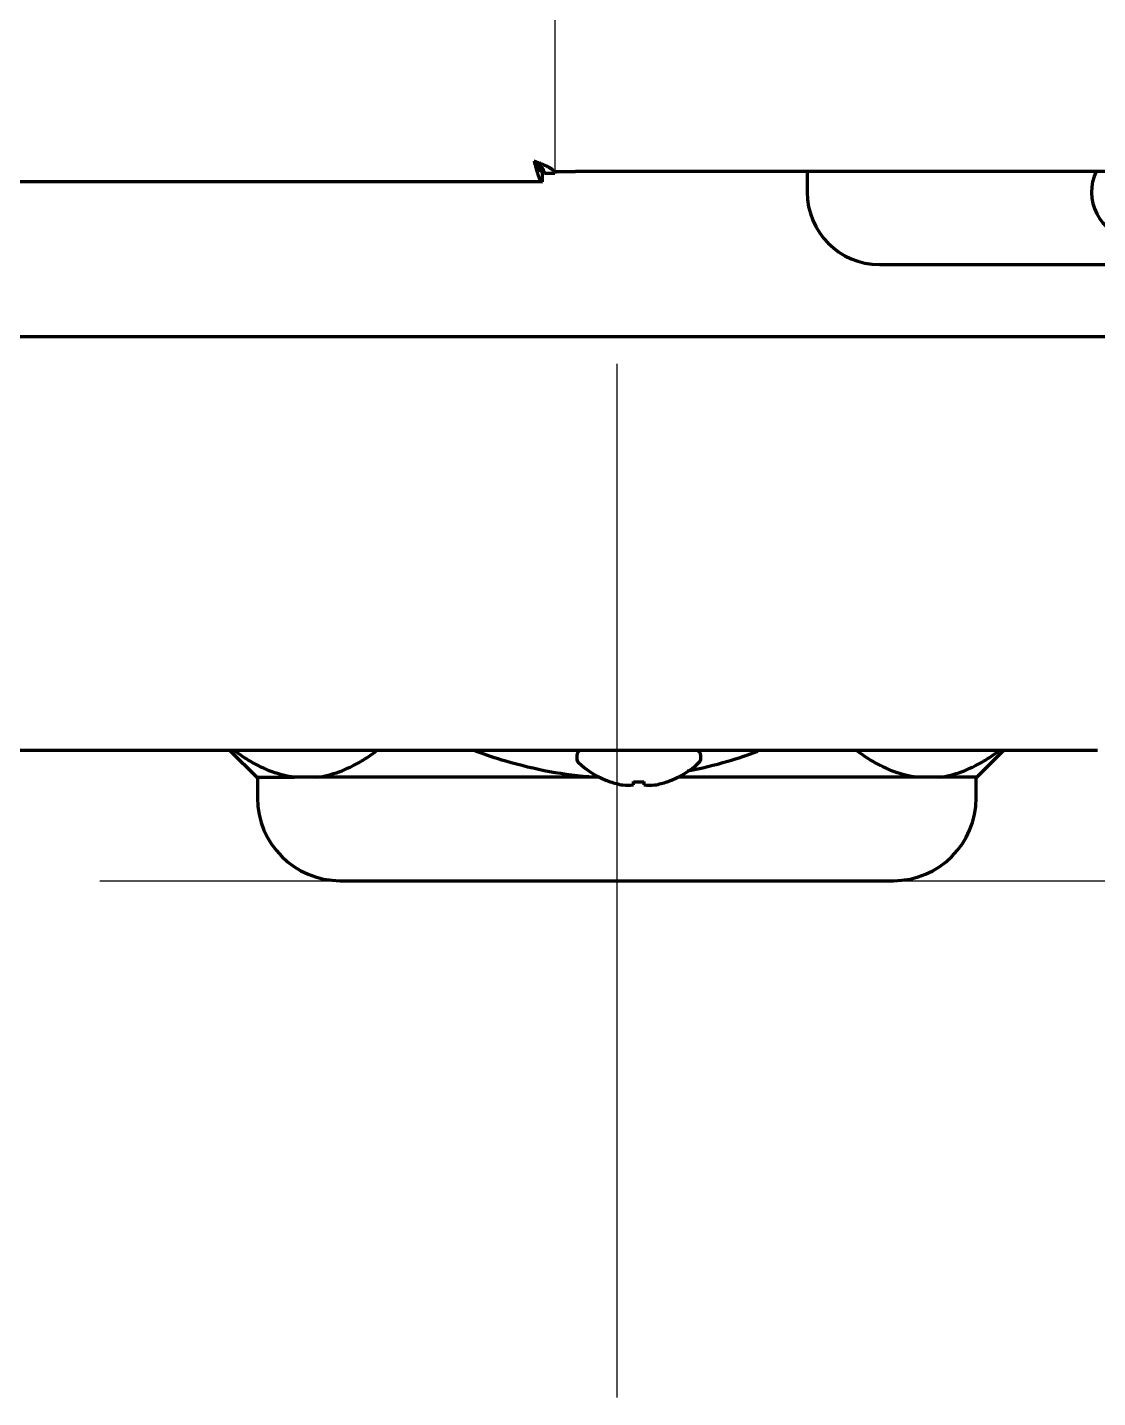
# Model space of a CAD drawing. Header units: inches. Extents: x -3055 to 7244, y 299 to 5591.
# Drawn here: x 3468.1 to 3571.6, y 2042 to 2174.6 of the extents above; entities that cross this region are included whole.
import ezdxf

# ---------------------------------------------------------------- set-up
doc = ezdxf.new("R2010")
doc.units = ezdxf.units.IN

# ---------------------------------------------------------------- blocks, each defined once
blk = doc.blocks.new('A$C29D5572B')
at = {"color": 1}
for p, q in [((0, 50), (0, -50)), ((-50, 0), (50, 0))]:
    blk.add_line(p, q, dxfattribs=at)
blk = doc.blocks.new('A$C0F8E2EAE')
blk.add_blockref('A$C29D5572B', (0, 0))

msp = doc.modelspace()

# ---------------------------------------------------------------- linework, layer by layer
msp.add_line((3519.12, 2357.53), (3519.12, 2160.63))
at = {"linetype": 'Continuous', "lineweight": 70}
for p, q in [((3517.92, 2159.63), (3517.92, 2160.63)), ((3519.12, 2160.43), (3518.12, 2160.43)), ((3519.12, 2160.63), (3521.12, 2160.63)), ((3519.12, 2160.63), (3519.12, 2160.43)), ((3687.12, 2160.63), (3521.12, 2160.63)), ((3543.52, 2160.63), (3543.52, 2158.62)), ((3517.92, 2159.63), (2970.32, 2159.63)), ((3550.52, 2151.62), (3600.52, 2151.62)), ((3610.52, 2144.62), (2875.72, 2144.62)), ((3571.61, 2104.62), (3258.12, 2104.62)), ((3487.7, 2104.62), (3490.3, 2102.02)), ((3559.93, 2102.02), (3562.53, 2104.62)), ((3521.24, 2104.12), (3521.24, 2103.83)), ((3533.24, 2103.83), (3533.24, 2104.12)), ((3490.3, 2102.02), (3493.95, 2102.02)), ((3490.37, 2102.02), (3490.37, 2100.02)), ((3495.02, 2102.02), (3493.95, 2102.02)), ((3496.1, 2102.02), (3495.02, 2102.02)), ((3522.97, 2102.02), (3496.1, 2102.02)), ((3523.45, 2102.02), (3522.97, 2102.02)), ((3554.14, 2102.02), (3531.04, 2102.02)), ((3555.21, 2102.02), (3554.14, 2102.02)), ((3556.29, 2102.02), (3555.21, 2102.02)), ((3559.93, 2102.02), (3556.29, 2102.02)), ((3559.87, 2100.02), (3559.87, 2102.02)), ((3524.49, 2101.6), (3524.49, 2101.58)), ((3526.74, 2101.28), (3526.74, 2101.6)), ((3527.74, 2101.6), (3527.74, 2101.28)), ((3529.99, 2101.6), (3529.99, 2101.58)), ((3498.37, 2092.02), (3525.12, 2092.02)), ((3525.12, 2092.02), (3551.87, 2092.02))]:
    msp.add_line(p, q, dxfattribs=at)
for centre, radius, start, end in [((3575.52, 2158.62), 4.5, 153.5578, 261.6763), ((3521.74, 2104.12), 0.5, 90, 180), ((3532.74, 2104.12), 0.5, 0, 90), ((3521.74, 2103.83), 0.5, 180, 226.2253), ((3527.24, 2109.57), 8.45, 226.2253, 251.0075), ((3527.24, 2109.57), 8.45, 288.9925, 313.7747), ((3532.74, 2103.83), 0.5, 313.7747, 0), ((3527.24, 2109.57), 8.44, 250.9729, 259.3378), ((3527.24, 2109.57), 7.99, 266.4122, 273.5878), ((3527.24, 2109.57), 8.44, 280.6622, 289.0271), ((3498.37, 2100.02), 8, 180, 270), ((3551.87, 2100.02), 8, 270, 0)]:
    msp.add_arc(centre, radius, start, end, dxfattribs=at)
for centre, major_axis, ratio, start_param, end_param in [((3550.52, 2158.62), (-4.95, -4.95), 0.999695, 5.497939, 7.068431), ((3526.21, 2109.57), (0, -8.32), 0.707107, 6.192956, 6.373415), ((3528.27, 2109.57), (0, 8.32), 0.707107, 3.051363, 3.231822)]:
    msp.add_ellipse(centre, major_axis=major_axis, ratio=ratio, start_param=start_param, end_param=end_param, dxfattribs=at)
for points in [[(3517.12, 2161.63), (3517.13, 2161.61), (3517.15, 2161.57), (3517.17, 2161.52), (3517.2, 2161.47), (3517.23, 2161.42), (3517.25, 2161.37), (3517.28, 2161.32), (3517.31, 2161.27), (3517.33, 2161.22), (3517.36, 2161.17), (3517.39, 2161.13), (3517.41, 2161.08), (3517.44, 2161.04), (3517.47, 2161), (3517.49, 2160.96), (3517.52, 2160.92), (3517.55, 2160.88), (3517.57, 2160.85), (3517.6, 2160.82), (3517.63, 2160.79), (3517.65, 2160.76), (3517.68, 2160.74), (3517.71, 2160.71), (3517.73, 2160.69), (3517.76, 2160.68), (3517.79, 2160.66), (3517.81, 2160.65), (3517.84, 2160.64), (3517.87, 2160.63), (3517.89, 2160.63), (3517.91, 2160.63), (3517.92, 2160.63)], [(3518.12, 2160.43), (3518.12, 2160.44), (3518.12, 2160.47), (3518.11, 2160.51), (3518.11, 2160.55), (3518.1, 2160.59), (3518.08, 2160.63), (3518.07, 2160.68), (3518.05, 2160.72), (3518.03, 2160.76), (3518, 2160.8), (3517.98, 2160.84), (3517.95, 2160.88), (3517.92, 2160.92), (3517.88, 2160.96), (3517.84, 2161.01), (3517.81, 2161.05), (3517.77, 2161.09), (3517.72, 2161.13), (3517.68, 2161.17), (3517.63, 2161.21), (3517.59, 2161.25), (3517.54, 2161.3), (3517.49, 2161.34), (3517.44, 2161.38), (3517.39, 2161.42), (3517.33, 2161.46), (3517.28, 2161.5), (3517.23, 2161.54), (3517.17, 2161.59), (3517.14, 2161.61), (3517.12, 2161.63)], [(3517.12, 2161.63), (3517.13, 2161.59), (3517.15, 2161.52), (3517.17, 2161.42), (3517.2, 2161.31), (3517.23, 2161.21), (3517.25, 2161.11), (3517.28, 2161.01), (3517.31, 2160.91), (3517.33, 2160.81), (3517.36, 2160.72), (3517.39, 2160.63), (3517.41, 2160.54), (3517.44, 2160.45), (3517.47, 2160.37), (3517.49, 2160.29), (3517.52, 2160.21), (3517.55, 2160.14), (3517.57, 2160.07), (3517.6, 2160.01), (3517.63, 2159.95), (3517.65, 2159.89), (3517.68, 2159.84), (3517.71, 2159.8), (3517.73, 2159.76), (3517.76, 2159.72), (3517.79, 2159.69), (3517.81, 2159.67), (3517.84, 2159.65), (3517.87, 2159.64), (3517.89, 2159.63), (3517.91, 2159.63), (3517.92, 2159.63)], [(3519.12, 2160.43), (3519.12, 2160.44), (3519.12, 2160.47), (3519.11, 2160.51), (3519.09, 2160.55), (3519.07, 2160.59), (3519.05, 2160.63), (3519.01, 2160.68), (3518.98, 2160.72), (3518.93, 2160.76), (3518.89, 2160.8), (3518.83, 2160.84), (3518.77, 2160.88), (3518.71, 2160.92), (3518.64, 2160.96), (3518.57, 2161.01), (3518.49, 2161.05), (3518.41, 2161.09), (3518.33, 2161.13), (3518.24, 2161.17), (3518.15, 2161.21), (3518.06, 2161.25), (3517.96, 2161.3), (3517.86, 2161.34), (3517.76, 2161.38), (3517.65, 2161.42), (3517.55, 2161.46), (3517.44, 2161.5), (3517.33, 2161.54), (3517.23, 2161.59), (3517.15, 2161.61), (3517.12, 2161.63)]]:
    msp.add_open_spline(points, degree=3, dxfattribs=at)
for points, knots in [([(3493.95, 2102.02), (3493.21, 2102.11), (3492.49, 2102.3), (3491.06, 2102.82), (3490.35, 2103.17), (3489.17, 2103.87), (3488.68, 2104.19), (3488.2, 2104.54)], [0, 0, 0, 0, 0.369976, 0.369976, 0.739953, 0.739953, 1, 1, 1, 1]), ([(3496.1, 2102.02), (3496.83, 2102.11), (3497.56, 2102.3), (3498.99, 2102.82), (3499.7, 2103.17), (3500.88, 2103.87), (3501.37, 2104.19), (3501.85, 2104.54)], [0, 0, 0, 0, 0.369976, 0.369976, 0.739953, 0.739953, 1, 1, 1, 1]), ([(3522.97, 2102.02), (3521.5, 2102.11), (3520.05, 2102.3), (3517.19, 2102.82), (3515.78, 2103.17), (3513.4, 2103.87), (3512.43, 2104.19), (3511.46, 2104.54)], [0, 0, 0, 0, 0.369976, 0.369976, 0.739953, 0.739953, 1, 1, 1, 1]), ([(3531.97, 2102.63), (3533.28, 2102.88), (3534.57, 2103.2), (3536.84, 2103.87), (3537.81, 2104.19), (3538.77, 2104.54)], [0, 0, 0, 0, 0.566289, 0.566289, 1, 1, 1, 1]), ([(3554.14, 2102.02), (3553.4, 2102.11), (3552.68, 2102.3), (3551.25, 2102.82), (3550.54, 2103.17), (3549.35, 2103.87), (3548.87, 2104.19), (3548.39, 2104.54)], [0, 0, 0, 0, 0.369968, 0.369968, 0.739936, 0.739936, 1, 1, 1, 1]), ([(3556.29, 2102.02), (3557.02, 2102.11), (3557.75, 2102.3), (3559.18, 2102.82), (3559.88, 2103.17), (3561.07, 2103.87), (3561.56, 2104.19), (3562.04, 2104.54)], [0, 0, 0, 0, 0.369976, 0.369976, 0.739953, 0.739953, 1, 1, 1, 1])]:
    msp.add_open_spline(points, degree=3, knots=knots, dxfattribs=at)

# ---------------------------------------------------------------- block references
msp.add_blockref('A$C0F8E2EAE', (3525.12, 2092.02))

doc.saveas('drawing.dxf')
